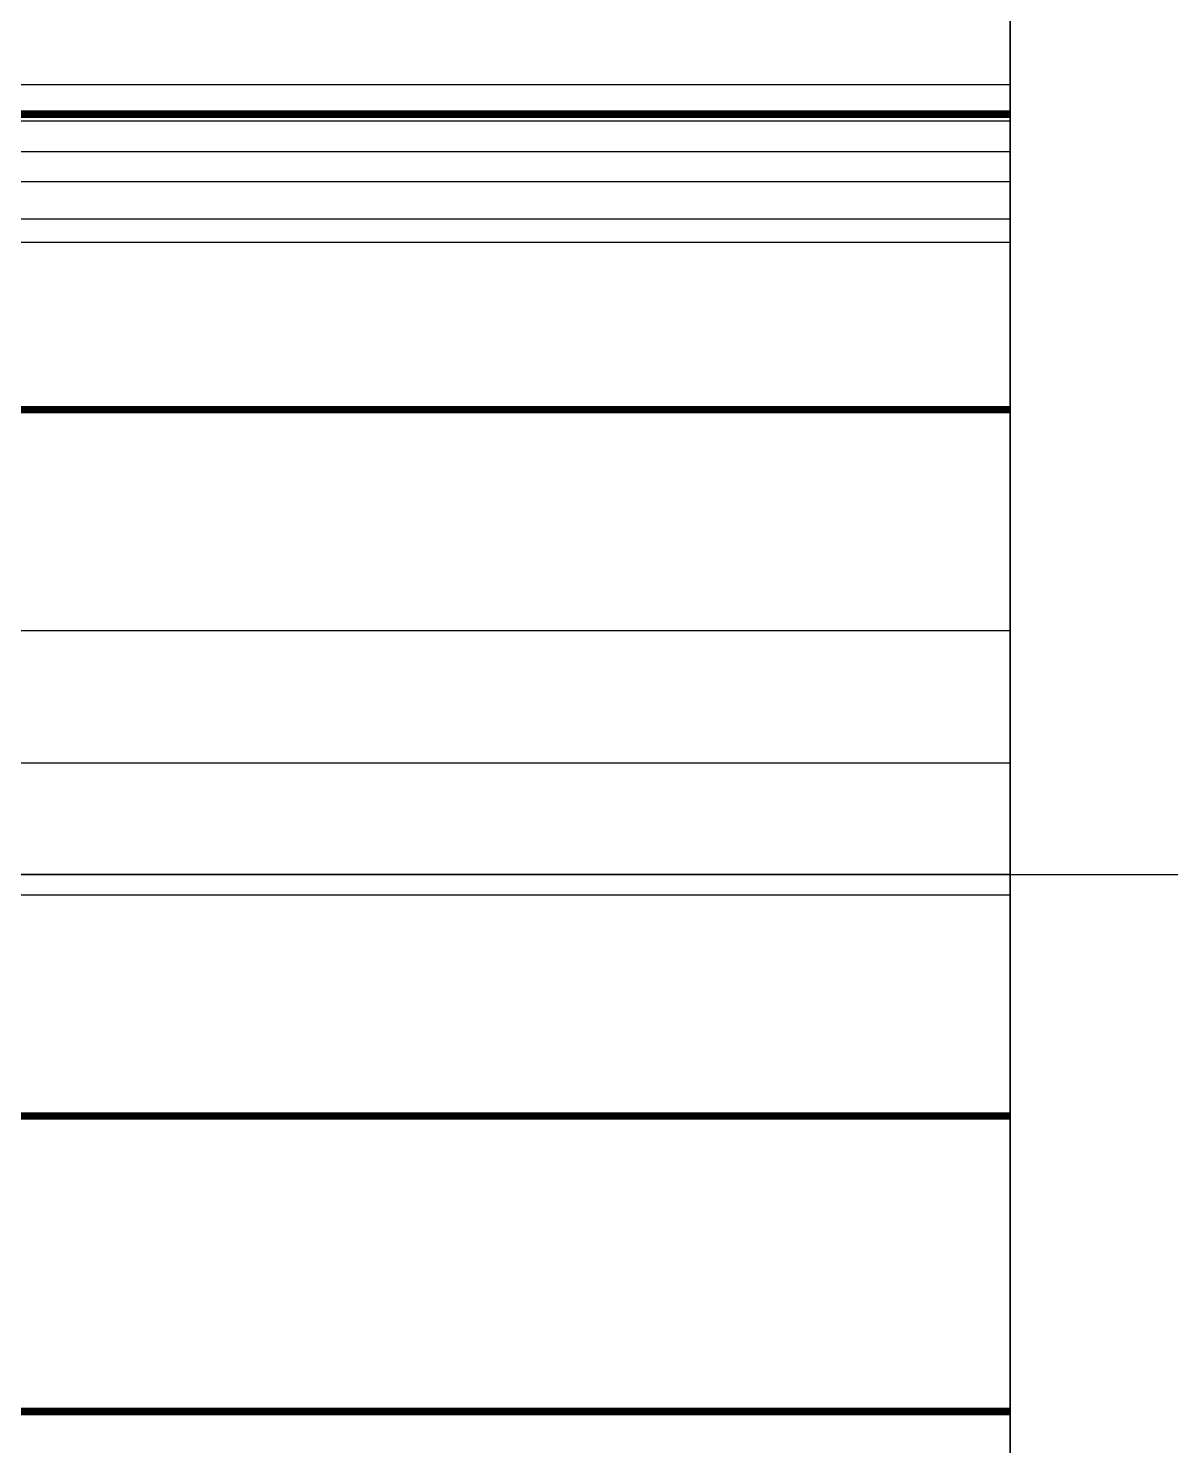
# Model space of a CAD drawing. Header units: millimetres. Extents: x -85 to 1059, y -155 to 155.
# Drawn here: x 1003.943 to 1007.5, y -1.778 to 2.637 of the extents above; entities that cross this region are included whole.
import ezdxf

# ---------------------------------------------------------------- set-up
doc = ezdxf.new("R2010")
doc.units = ezdxf.units.MM
doc.header["$MEASUREMENT"] = 0
doc.layers.add('Default', color=7, linetype='Continuous', true_color=0x000000)

msp = doc.modelspace()

# ---------------------------------------------------------------- linework, layer by layer
at = {"layer": 'Default'}
for p, q in [((1007, 0.0018, -139.9997), (1007, 0.0018, -124.9994)), ((1007, 0.0018, -28.3329), (1007, 0.0018, -11.0999)), ((1007, 0.0018, 11.1001), (1007, 0.0018, 28.3099)), ((1007, 0.0018, 125.0004), (1007, 0.0018, 140.0004)), ((1007, 0, 11), (1007, 0, 6)), ((1007, 0, -6), (1007, 0, -11))]:
    msp.add_line(p, q, dxfattribs=at)
for points, degree, knots in [([(1007, 0.3488, 139.7504), (1007, -76.9709, 139.7504), (1007, -139.6511, 77.0702), (1007, -139.6511, -0.2498), (1007, -139.6511, -77.5699), (1007, -76.9709, -140.2497), (1007, 0.3488, -140.2497), (1007, 77.6689, -140.2497), (1007, 140.349, -77.5699), (1007, 140.349, -0.2498), (1007, 140.349, 77.0702), (1007, 77.6689, 139.7504), (1007, 0.3488, 139.7504)], 3, [20636, 20636, 20636, 20636, 20637, 20637, 20637, 20638, 20638, 20638, 20639, 20639, 20639, 20640, 20640, 20640, 20640]), ([(1007, 0.0018, 140.0004), (1007, -77.318, 140.0004), (1007, -139.9981, 77.3202), (1007, -139.9981, 0.0002), (1007, -139.9981, -77.3199), (1007, -77.318, -139.9997), (1007, 0.0018, -139.9997), (1007, 77.3215, -139.9997), (1007, 140.002, -77.3199), (1007, 140.002, 0.0002), (1007, 140.002, 77.3202), (1007, 77.3215, 140.0004), (1007, 0.0018, 140.0004)], 3, [-1, -1, -1, -1, 0, 0, 0, 1, 1, 1, 2, 2, 2, 3, 3, 3, 3]), ([(1007, 124.0322, 15.6482), (1007, 116.3332, 77.2989), (1007, 63.7379, 125.0004), (1007, 0.0019, 125.0004), (1007, -17.5054, 125.0004), (1007, -34.1724, 121.4011), (1007, -49.2988, 114.9022)], 3, [595.378082, 595.378082, 595.378082, 595.378082, 596.378082, 596.378082, 596.378082, 597.378082, 597.378082, 597.378082, 597.378082]), ([(1007, -49.627, -114.76), (1007, -34.4135, -121.3481), (1007, -17.6322, -124.9994), (1007, 0.0018, -124.9994), (1007, 63.676, -124.9994), (1007, 116.2304, -77.3892), (1007, 124.0095, -15.8252)], 3, [1200.555169, 1200.555169, 1200.555169, 1200.555169, 1201.555169, 1201.555169, 1201.555169, 1202.555169, 1202.555169, 1202.555169, 1202.555169]), ([(1007, 0.0018, 11.1001), (1007, -6.1285, 11.1001), (1007, -11.098, 6.1305), (1007, -11.098, -0.0001), (1007, -11.098, -6.1303), (1007, -6.1285, -11.0999), (1007, 0.0018, -11.0999), (1007, 6.132, -11.0999), (1007, 11.1019, -6.1303), (1007, 11.1019, -0.0001), (1007, 11.1019, 6.1305), (1007, 6.132, 11.1001), (1007, 0.0018, 11.1001)], 3, [1795.564678, 1795.564678, 1795.564678, 1795.564678, 1796.564678, 1796.564678, 1796.564678, 1797.564678, 1797.564678, 1797.564678, 1798.564678, 1798.564678, 1798.564678, 1799.564678, 1799.564678, 1799.564678, 1799.564678]), ([(1007, 2.3791, 152.7152), (1007, 2.3919, 152.7538), (1007, 2.4048, 152.7924), (1007, 2.4202, 152.8379), (1007, 2.4355, 152.8835), (1007, 2.451, 152.9293), (1007, 2.4666, 152.9752), (1007, 2.4823, 153.0209), (1007, 2.498, 153.0665), (1007, 2.5138, 153.1128), (1007, 2.5297, 153.159), (1007, 2.5458, 153.2055), (1007, 2.5618, 153.2521), (1007, 2.578, 153.2987), (1007, 2.5943, 153.3452), (1007, 2.6108, 153.3923), (1007, 2.6274, 153.4394), (1007, 2.6442, 153.4863), (1007, 2.6609, 153.5333), (1007, 2.6777, 153.5807), (1007, 2.6945, 153.6282), (1007, 2.7116, 153.6761), (1007, 2.7287, 153.7241), (1007, 2.746, 153.7719), (1007, 2.7632, 153.8197), (1007, 2.7807, 153.8681), (1007, 2.7982, 153.9164), (1007, 2.8158, 153.9645), (1007, 2.8334, 154.0127), (1007, 2.8513, 154.0616), (1007, 2.8691, 154.1104), (1007, 2.8874, 154.1594), (1007, 2.9058, 154.2085), (1007, 2.9239, 154.2573), (1007, 2.9421, 154.3062), (1007, 2.9606, 154.3558), (1007, 2.9791, 154.4053), (1007, 2.9978, 154.4551), (1007, 3.0165, 154.5048), (1007, 3.0356, 154.5547), (1007, 3.0546, 154.6047), (1007, 3.0735, 154.6549), (1007, 3.0924, 154.7052)], 2, [112, 112, 112, 113, 113, 114, 114, 115, 115, 116, 116, 117, 117, 118, 118, 119, 119, 120, 120, 121, 121, 122, 122, 123, 123, 124, 124, 125, 125, 126, 126, 127, 127, 128, 128, 129, 129, 130, 130, 131, 131, 132, 132, 133, 133, 133]), ([(1007, 3.0924, -155.2044), (1007, 3.0735, -155.1543), (1007, 3.0546, -155.1042), (1007, 3.0356, -155.0543), (1007, 3.0165, -155.0044), (1007, 2.9978, -154.9547), (1007, 2.9791, -154.9049), (1007, 2.9606, -154.8554), (1007, 2.9421, -154.8058), (1007, 2.9239, -154.7568), (1007, 2.9058, -154.7077), (1007, 2.8874, -154.6589), (1007, 2.8691, -154.61), (1007, 2.8513, -154.5611), (1007, 2.8334, -154.5123), (1007, 2.8158, -154.464), (1007, 2.7982, -154.4156), (1007, 2.7807, -154.3675), (1007, 2.7632, -154.3193), (1007, 2.746, -154.2713), (1007, 2.7287, -154.2234), (1007, 2.7116, -154.1757), (1007, 2.6945, -154.1281), (1007, 2.6777, -154.0807), (1007, 2.6609, -154.0332), (1007, 2.6442, -153.9859), (1007, 2.6274, -153.9387), (1007, 2.6108, -153.8918), (1007, 2.5943, -153.8448), (1007, 2.578, -153.7981), (1007, 2.5618, -153.7513), (1007, 2.5458, -153.7051), (1007, 2.5297, -153.6589), (1007, 2.5138, -153.6125), (1007, 2.498, -153.5661), (1007, 2.4823, -153.5203), (1007, 2.4666, -153.4744), (1007, 2.451, -153.4287), (1007, 2.4355, -153.383), (1007, 2.4202, -153.3375), (1007, 2.4048, -153.292), (1007, 2.3919, -153.2536), (1007, 2.3791, -153.2151)], 2, [10321, 10321, 10321, 10322, 10322, 10323, 10323, 10324, 10324, 10325, 10325, 10326, 10326, 10327, 10327, 10328, 10328, 10329, 10329, 10330, 10330, 10331, 10331, 10332, 10332, 10333, 10333, 10334, 10334, 10335, 10335, 10336, 10336, 10337, 10337, 10338, 10338, 10339, 10339, 10340, 10340, 10341, 10341, 10342, 10342, 10342]), ([(1007, 2.3724, -153.2), (1007, 2.3713, -153.198), (1007, 2.3702, -153.1961), (1007, 2.3694, -153.1945), (1007, 2.3685, -153.1929)], 2, [10345, 10345, 10345, 10346, 10346, 10347, 10347, 10347]), ([(1007, 2.3621, 152.6877), (1007, 2.3632, 152.6884), (1007, 2.3643, 152.6891), (1007, 2.3653, 152.6898), (1007, 2.3664, 152.6905)], 2, [104, 104, 104, 105, 105, 106, 106, 106]), ([(1007, 2.3664, -153.1901), (1007, 2.3653, -153.1894), (1007, 2.3643, -153.1887), (1007, 2.3632, -153.188), (1007, 2.3621, -153.1873)], 2, [10348, 10348, 10348, 10349, 10349, 10350, 10350, 10350]), ([(1007, 1.458, 152.6961), (1007, 1.6054, 152.6951), (1007, 1.7529, 152.694), (1007, 1.909, 152.6922), (1007, 2.0651, 152.6905), (1007, 2.2124, 152.6887), (1007, 2.3597, 152.687)], 2, [100, 100, 100, 101, 101, 102, 102, 103, 103, 103]), ([(1007, 2.3597, -153.1869), (1007, 2.2124, -153.1885), (1007, 2.0651, -153.1901), (1007, 1.909, -153.1917), (1007, 1.7529, -153.1933), (1007, 1.6054, -153.1945), (1007, 1.458, -153.1957)], 2, [10351, 10351, 10351, 10352, 10352, 10353, 10353, 10354, 10354, 10354]), ([(1007, 1.4477, 152.7057), (1007, 1.4488, 152.7042), (1007, 1.4499, 152.7028), (1007, 1.4509, 152.7014), (1007, 1.452, 152.7)], 2, [95, 95, 95, 96, 96, 97, 97, 97]), ([(1007, 1.452, -153.1996), (1007, 1.4509, -153.201), (1007, 1.4499, -153.2024), (1007, 1.4488, -153.2038), (1007, 1.4477, -153.2052)], 2, [10357, 10357, 10357, 10358, 10358, 10359, 10359, 10359]), ([(1007, 1.4435, -153.2137), (1007, 1.4426, -153.2162), (1007, 1.4417, -153.2187), (1007, 1.4407, -153.2217), (1007, 1.4396, -153.2246)], 2, [10361, 10361, 10361, 10362, 10362, 10363, 10363, 10363]), ([(1007, 0.7605, 154.7458), (1007, 0.7637, 154.7371), (1007, 0.7669, 154.7285), (1007, 0.7849, 154.6779), (1007, 0.8029, 154.6272), (1007, 0.8208, 154.577), (1007, 0.8388, 154.5267), (1007, 0.8563, 154.4768), (1007, 0.8738, 154.4269), (1007, 0.8914, 154.3773), (1007, 0.909, 154.3277), (1007, 0.9262, 154.278), (1007, 0.9433, 154.2282), (1007, 0.9605, 154.179), (1007, 0.9778, 154.1298), (1007, 0.9948, 154.0806), (1007, 1.0117, 154.0314), (1007, 1.0283, 153.9827), (1007, 1.0449, 153.934), (1007, 1.0613, 153.8855), (1007, 1.0777, 153.837), (1007, 1.0941, 153.7889), (1007, 1.1105, 153.7407), (1007, 1.1265, 153.6924), (1007, 1.1426, 153.644), (1007, 1.1586, 153.5962), (1007, 1.1747, 153.5484), (1007, 1.1904, 153.5012), (1007, 1.2061, 153.4539), (1007, 1.2216, 153.4064), (1007, 1.2371, 153.359), (1007, 1.2523, 153.3121), (1007, 1.2675, 153.2652), (1007, 1.2826, 153.2182), (1007, 1.2978, 153.1713), (1007, 1.3128, 153.1249), (1007, 1.3278, 153.0785), (1007, 1.3426, 153.0323), (1007, 1.3574, 152.9861), (1007, 1.3719, 152.9402), (1007, 1.3864, 152.8944), (1007, 1.4008, 152.8485), (1007, 1.4153, 152.8027), (1007, 1.4275, 152.7639), (1007, 1.4396, 152.7251)], 2, [69, 69, 69, 70, 70, 71, 71, 72, 72, 73, 73, 74, 74, 75, 75, 76, 76, 77, 77, 78, 78, 79, 79, 80, 80, 81, 81, 82, 82, 83, 83, 84, 84, 85, 85, 86, 86, 87, 87, 88, 88, 89, 89, 90, 90, 91, 91, 91]), ([(1007, 1.4396, -153.2246), (1007, 1.4275, -153.2635), (1007, 1.4153, -153.3023), (1007, 1.4008, -153.3481), (1007, 1.3864, -153.394), (1007, 1.3719, -153.4398), (1007, 1.3574, -153.4857), (1007, 1.3426, -153.5319), (1007, 1.3278, -153.5781), (1007, 1.3128, -153.6247), (1007, 1.2978, -153.6713), (1007, 1.2826, -153.7178), (1007, 1.2675, -153.7644), (1007, 1.2523, -153.8115), (1007, 1.2371, -153.8586), (1007, 1.2216, -153.9059), (1007, 1.2061, -153.9531), (1007, 1.1904, -154.0008), (1007, 1.1747, -154.0484), (1007, 1.1586, -154.0962), (1007, 1.1426, -154.144), (1007, 1.1265, -154.192), (1007, 1.1105, -154.2399), (1007, 1.0941, -154.2881), (1007, 1.0777, -154.3363), (1007, 1.0613, -154.3849), (1007, 1.0449, -154.4336), (1007, 1.0283, -154.4823), (1007, 1.0117, -154.531), (1007, 0.9948, -154.5802), (1007, 0.9778, -154.6294), (1007, 0.9605, -154.6786), (1007, 0.9433, -154.7278), (1007, 0.9262, -154.7774), (1007, 0.909, -154.827), (1007, 0.8914, -154.8767), (1007, 0.8738, -154.9264), (1007, 0.8563, -154.9765), (1007, 0.8388, -155.0266), (1007, 0.8208, -155.0771), (1007, 0.8029, -155.1275), (1007, 0.7849, -155.178), (1007, 0.7669, -155.2284), (1007, 0.7637, -155.2372), (1007, 0.7605, -155.2461)], 2, [10363, 10363, 10363, 10364, 10364, 10365, 10365, 10366, 10366, 10367, 10367, 10368, 10368, 10369, 10369, 10370, 10370, 10371, 10371, 10372, 10372, 10373, 10373, 10374, 10374, 10375, 10375, 10376, 10376, 10377, 10377, 10378, 10378, 10379, 10379, 10380, 10380, 10381, 10381, 10382, 10382, 10383, 10383, 10384, 10384, 10385, 10385, 10385]), ([(1007, -0.7437, 152.7194), (1007, -0.7307, 152.761), (1007, -0.7176, 152.8027), (1007, -0.7032, 152.8485), (1007, -0.6887, 152.8944), (1007, -0.6739, 152.9402), (1007, -0.6591, 152.9861), (1007, -0.6444, 153.0323), (1007, -0.6298, 153.0785), (1007, -0.615, 153.1249), (1007, -0.6001, 153.1713), (1007, -0.585, 153.2182), (1007, -0.5698, 153.2652), (1007, -0.5545, 153.3121), (1007, -0.5391, 153.359), (1007, -0.5236, 153.4064), (1007, -0.5081, 153.4539), (1007, -0.4924, 153.5012), (1007, -0.4767, 153.5484), (1007, -0.4608, 153.5962), (1007, -0.4449, 153.644), (1007, -0.4287, 153.6924), (1007, -0.4125, 153.7407), (1007, -0.3962, 153.7889), (1007, -0.38, 153.837), (1007, -0.3636, 153.8855), (1007, -0.3472, 153.934), (1007, -0.3304, 153.9827), (1007, -0.3137, 154.0314), (1007, -0.2968, 154.0806), (1007, -0.2798, 154.1298), (1007, -0.2629, 154.179), (1007, -0.246, 154.2282), (1007, -0.2287, 154.278), (1007, -0.2114, 154.3277), (1007, -0.1937, 154.3773), (1007, -0.1761, 154.4269), (1007, -0.1585, 154.4768), (1007, -0.1408, 154.5267), (1007, -0.1228, 154.577), (1007, -0.1048, 154.6272), (1007, -0.0868, 154.6779), (1007, -0.0689, 154.7285), (1007, -0.0657, 154.7371), (1007, -0.0625, 154.7458)], 2, [44, 44, 44, 45.045455, 45.045455, 46.090909, 46.090909, 47.136364, 47.136364, 48.181818, 48.181818, 49.227273, 49.227273, 50.272727, 50.272727, 51.318182, 51.318182, 52.363636, 52.363636, 53.409091, 53.409091, 54.454545, 54.454545, 55.5, 55.5, 56.545455, 56.545455, 57.590909, 57.590909, 58.636364, 58.636364, 59.681818, 59.681818, 60.727273, 60.727273, 61.772727, 61.772727, 62.818182, 62.818182, 63.863636, 63.863636, 64.909091, 64.909091, 65.954545, 65.954545, 67, 67, 67]), ([(1007, -0.0625, -155.2461), (1007, -0.0657, -155.2372), (1007, -0.0689, -155.2284), (1007, -0.0868, -155.178), (1007, -0.1048, -155.1275), (1007, -0.1228, -155.0771), (1007, -0.1408, -155.0266), (1007, -0.1585, -154.9765), (1007, -0.1761, -154.9264), (1007, -0.1937, -154.8767), (1007, -0.2114, -154.827), (1007, -0.2287, -154.7774), (1007, -0.246, -154.7278), (1007, -0.2629, -154.6786), (1007, -0.2798, -154.6294), (1007, -0.2968, -154.5802), (1007, -0.3137, -154.531), (1007, -0.3304, -154.4823), (1007, -0.3472, -154.4336), (1007, -0.3636, -154.3849), (1007, -0.38, -154.3363), (1007, -0.3962, -154.2881), (1007, -0.4125, -154.2399), (1007, -0.4287, -154.192), (1007, -0.4449, -154.144), (1007, -0.4608, -154.0962), (1007, -0.4767, -154.0484), (1007, -0.4924, -154.0008), (1007, -0.5081, -153.9531), (1007, -0.5236, -153.9059), (1007, -0.5391, -153.8586), (1007, -0.5545, -153.8115), (1007, -0.5698, -153.7644), (1007, -0.585, -153.7178), (1007, -0.6001, -153.6713), (1007, -0.615, -153.6247), (1007, -0.6298, -153.5781), (1007, -0.6444, -153.5319), (1007, -0.6591, -153.4857), (1007, -0.6739, -153.4398), (1007, -0.6887, -153.394), (1007, -0.7032, -153.3481), (1007, -0.7176, -153.3023), (1007, -0.7298, -153.2635), (1007, -0.742, -153.2246)], 2, [10387, 10387, 10387, 10388, 10388, 10389, 10389, 10390, 10390, 10391, 10391, 10392, 10392, 10393, 10393, 10394, 10394, 10395, 10395, 10396, 10396, 10397, 10397, 10398, 10398, 10399, 10399, 10400, 10400, 10401, 10401, 10402, 10402, 10403, 10403, 10404, 10404, 10405, 10405, 10406, 10406, 10407, 10407, 10408, 10408, 10409, 10409, 10409]), ([(1007, -0.754, 152.7), (1007, -0.7529, 152.7014), (1007, -0.7518, 152.7028), (1007, -0.7508, 152.7042), (1007, -0.7497, 152.7057)], 2, [39, 39, 39, 40, 40, 41, 41, 41]), ([(1007, -0.7497, -153.2052), (1007, -0.7508, -153.2038), (1007, -0.7518, -153.2024), (1007, -0.7529, -153.201), (1007, -0.754, -153.1996)], 2, [10413, 10413, 10413, 10414, 10414, 10415, 10415, 10415]), ([(1007, -1.6616, 152.687), (1007, -1.5142, 152.6887), (1007, -1.3667, 152.6905), (1007, -1.211, 152.6922), (1007, -1.0552, 152.694), (1007, -0.9079, 152.6951), (1007, -0.7607, 152.6961)], 2, [33, 33, 33, 34, 34, 35, 35, 36, 36, 36]), ([(1007, -0.7607, -153.1957), (1007, -0.9079, -153.1945), (1007, -1.0552, -153.1933), (1007, -1.211, -153.1917), (1007, -1.3667, -153.1901), (1007, -1.5142, -153.1885), (1007, -1.6616, -153.1869)], 2, [10418, 10418, 10418, 10419, 10419, 10420, 10420, 10421, 10421, 10421]), ([(1007, -1.6789, 152.7099), (1007, -1.6779, 152.7074), (1007, -1.6768, 152.7049), (1007, -1.6758, 152.7025), (1007, -1.6747, 152.7)], 2, [25, 25, 25, 26, 26, 27, 27, 27]), ([(1007, -2.4011, 154.7225), (1007, -2.3979, 154.7138), (1007, -2.3947, 154.7052), (1007, -2.3755, 154.6549), (1007, -2.3563, 154.6047), (1007, -2.3374, 154.5547), (1007, -2.3185, 154.5048), (1007, -2.2998, 154.4551), (1007, -2.2811, 154.4053), (1007, -2.2626, 154.3558), (1007, -2.2441, 154.3062), (1007, -2.2257, 154.2573), (1007, -2.2074, 154.2085), (1007, -2.1896, 154.1594), (1007, -2.1718, 154.1104), (1007, -2.1538, 154.0616), (1007, -2.1358, 154.0127), (1007, -2.118, 153.9645), (1007, -2.1002, 153.9164), (1007, -2.0829, 153.8681), (1007, -2.0656, 153.8197), (1007, -2.0481, 153.7719), (1007, -2.0307, 153.7241), (1007, -2.0137, 153.6761), (1007, -1.9968, 153.6282), (1007, -1.9799, 153.5807), (1007, -1.9629, 153.5333), (1007, -1.9463, 153.4863), (1007, -1.9298, 153.4394), (1007, -1.9132, 153.3923), (1007, -1.8966, 153.3452), (1007, -1.8804, 153.2987), (1007, -1.8641, 153.2521), (1007, -1.8481, 153.2055), (1007, -1.832, 153.159), (1007, -1.8162, 153.1128), (1007, -1.8003, 153.0665), (1007, -1.7844, 153.0209), (1007, -1.7685, 152.9752), (1007, -1.753, 152.9293), (1007, -1.7375, 152.8835), (1007, -1.7221, 152.8379), (1007, -1.7068, 152.7924), (1007, -1.6939, 152.7538), (1007, -1.6811, 152.7152)], 2, [2, 2, 2, 3, 3, 4, 4, 5, 5, 6, 6, 7, 7, 8, 8, 9, 9, 10, 10, 11, 11, 12, 12, 13, 13, 14, 14, 15, 15, 16, 16, 17, 17, 18, 18, 19, 19, 20, 20, 21, 21, 22, 22, 23, 23, 24, 24, 24]), ([(1007, -1.6811, -153.2151), (1007, -1.6939, -153.2536), (1007, -1.7068, -153.292), (1007, -1.7221, -153.3375), (1007, -1.7375, -153.383), (1007, -1.753, -153.4287), (1007, -1.7685, -153.4744), (1007, -1.7844, -153.5203), (1007, -1.8003, -153.5661), (1007, -1.8162, -153.6125), (1007, -1.832, -153.6589), (1007, -1.8481, -153.7051), (1007, -1.8641, -153.7513), (1007, -1.8804, -153.7981), (1007, -1.8966, -153.8448), (1007, -1.9132, -153.8918), (1007, -1.9298, -153.9387), (1007, -1.9463, -153.9859), (1007, -1.9629, -154.0332), (1007, -1.9799, -154.0807), (1007, -1.9968, -154.1281), (1007, -2.0137, -154.1757), (1007, -2.0307, -154.2234), (1007, -2.0481, -154.2713), (1007, -2.0656, -154.3193), (1007, -2.0829, -154.3675), (1007, -2.1002, -154.4156), (1007, -2.118, -154.464), (1007, -2.1358, -154.5123), (1007, -2.1538, -154.5611), (1007, -2.1718, -154.61), (1007, -2.1896, -154.6589), (1007, -2.2074, -154.7077), (1007, -2.2257, -154.7568), (1007, -2.2441, -154.8058), (1007, -2.2626, -154.8554), (1007, -2.2811, -154.9049), (1007, -2.2998, -154.9547), (1007, -2.3185, -155.0044), (1007, -2.3374, -155.0543), (1007, -2.3563, -155.1042), (1007, -2.3755, -155.1543), (1007, -2.3947, -155.2044), (1007, -2.3979, -155.2131), (1007, -2.4011, -155.2217)], 2, [10430, 10430, 10430, 10431, 10431, 10432, 10432, 10433, 10433, 10434, 10434, 10435, 10435, 10436, 10436, 10437, 10437, 10438, 10438, 10439, 10439, 10440, 10440, 10441, 10441, 10442, 10442, 10443, 10443, 10444, 10444, 10445, 10445, 10446, 10446, 10447, 10447, 10448, 10448, 10449, 10449, 10450, 10450, 10451, 10451, 10452, 10452, 10452])]:
    msp.add_open_spline(points, degree=degree, knots=knots, dxfattribs=at)
for points, degree in [([(1007, 2.4611, 24.8821), (1007, 9.479, 24.1967), (1007, 15.6462, 20.61), (1007, 19.7476, 15.337)], 3), ([(1007, 19.5012, -15.645), (1007, 15.379, -20.7761), (1007, 9.2738, -24.2467), (1007, 2.3477, -24.8909)], 3), ([(1007, 2.4611, 24.8821), (998, 2.4611, 24.8821), (989, 2.4611, 24.8821)], 2), ([(1007, 2.0431, 24.7742), (1007, 2.1824, 24.8101), (1007, 2.3218, 24.8461), (1007, 2.4611, 24.8821)], 3), ([(1007, 2.3477, -24.8909), (998, 2.3477, -24.8909), (989, 2.3477, -24.8909)], 2), ([(1007, 2.3791, 152.7152), (1003.75, 2.3791, 152.7152), (1000.5, 2.3791, 152.7152)], 2), ([(1007, 2.3791, -153.2151), (1003.75, 2.3791, -153.2151), (1000.5, 2.3791, -153.2151)], 2), ([(1007, 2.377, 152.7099), (1003.75, 2.377, 152.7099), (1000.5, 2.377, 152.7099)], 2), ([(1007, 2.377, -153.2095), (1003.75, 2.377, -153.2095), (1000.5, 2.377, -153.2095)], 2), ([(1007, 2.3748, 152.7049), (1003.75, 2.3748, 152.7049), (1000.5, 2.3748, 152.7049)], 2), ([(1007, 2.3748, -153.2042), (1003.75, 2.3748, -153.2042), (1000.5, 2.3748, -153.2042)], 2), ([(1007, 2.3724, 152.7), (1003.75, 2.3724, 152.7), (1000.5, 2.3724, 152.7)], 2), ([(1007, 2.3724, -153.2), (1003.75, 2.3724, -153.2), (1000.5, 2.3724, -153.2)], 2), ([(1007, 2.3702, 152.6968), (1003.75, 2.3702, 152.6968), (1000.5, 2.3702, 152.6968)], 2), ([(1007, 2.3685, 152.6933), (1003.75, 2.3685, 152.6933), (1000.5, 2.3685, 152.6933)], 2), ([(1007, 2.3685, -153.1929), (1003.75, 2.3685, -153.1929), (1000.5, 2.3685, -153.1929)], 2), ([(1007, 2.3664, 152.6905), (1003.75, 2.3664, 152.6905), (1000.5, 2.3664, 152.6905)], 2), ([(1007, 2.3664, -153.1901), (1003.75, 2.3664, -153.1901), (1000.5, 2.3664, -153.1901)], 2), ([(1007, 2.3621, 152.6877), (1003.75, 2.3621, 152.6877), (1000.5, 2.3621, 152.6877)], 2), ([(1007, 2.3621, -153.1873), (1003.75, 2.3621, -153.1873), (1000.5, 2.3621, -153.1873)], 2), ([(1007, 2.3597, 152.687), (1003.75, 2.3597, 152.687), (1000.5, 2.3597, 152.687)], 2), ([(1007, 2.3597, -153.1869), (1003.75, 2.3597, -153.1869), (1000.5, 2.3597, -153.1869)], 2), ([(1007, 2.377, 152.7099), (1007, 2.378, 152.7125), (1007, 2.3791, 152.7152)], 2), ([(1007, 2.3791, -153.2151), (1007, 2.378, -153.2123), (1007, 2.377, -153.2095)], 2), ([(1007, 2.3748, 152.7049), (1007, 2.3759, 152.7074), (1007, 2.377, 152.7099)], 2), ([(1007, 2.377, -153.2095), (1007, 2.3759, -153.2068), (1007, 2.3748, -153.2042)], 2), ([(1007, 2.3724, 152.7), (1007, 2.3736, 152.7025), (1007, 2.3748, 152.7049)], 2), ([(1007, 2.3748, -153.2042), (1007, 2.3736, -153.2021), (1007, 2.3724, -153.2)], 2), ([(1007, 2.3702, 152.6968), (1007, 2.3713, 152.6984), (1007, 2.3724, 152.7)], 2), ([(1007, 2.3685, 152.6933), (1007, 2.3694, 152.6951), (1007, 2.3702, 152.6968)], 2), ([(1007, 2.3664, 152.6905), (1007, 2.3674, 152.6919), (1007, 2.3685, 152.6933)], 2), ([(1007, 2.3685, -153.1929), (1007, 2.3674, -153.1915), (1007, 2.3664, -153.1901)], 2), ([(1007, 2.3597, 152.687), (1007, 2.3609, 152.6873), (1007, 2.3621, 152.6877)], 2), ([(1007, 2.3621, -153.1873), (1007, 2.3609, -153.1871), (1007, 2.3597, -153.1869)], 2), ([(1007, 2.3477, -24.8909), (1007, 2.2219, -24.9017), (1007, 2.0961, -24.9126), (1007, 1.9703, -24.9234)], 3), ([(1007, 2.2521, 24.8281), (998, 2.2521, 24.8281), (989, 2.2521, 24.8281)], 2), ([(1007, 2.159, -24.9071), (998, 2.159, -24.9071), (989, 2.159, -24.9071)], 2), ([(1007, 2.0431, 24.7742), (998, 2.0431, 24.7742), (989, 2.0431, 24.7742)], 2), ([(1007, -49.8544, 114.6626), (1007, -32.5552, 84.6998), (1007, -15.2561, 54.737), (1007, 2.0431, 24.7742)], 3), ([(1007, 1.9703, -24.9234), (998, 1.9703, -24.9234), (989, 1.9703, -24.9234)], 2), ([(1007, 1.9703, -24.9234), (1007, -15.2051, -54.6721), (1007, -32.3804, -84.4208), (1007, -49.5558, -114.1694)], 3), ([(1007, 1.458, 152.6961), (1003.75, 1.458, 152.6961), (1000.5, 1.458, 152.6961)], 2), ([(1007, 1.458, -153.1957), (1003.75, 1.458, -153.1957), (1000.5, 1.458, -153.1957)], 2), ([(1007, 1.4562, 152.6968), (1007, 1.4571, 152.6965), (1007, 1.458, 152.6961)], 2), ([(1007, 1.458, -153.1957), (1007, 1.4571, -153.1961), (1007, 1.4562, -153.1964)], 2), ([(1007, 1.4562, 152.6968), (1003.75, 1.4562, 152.6968), (1000.5, 1.4562, 152.6968)], 2), ([(1007, 1.4562, -153.1964), (1003.75, 1.4562, -153.1964), (1000.5, 1.4562, -153.1964)], 2), ([(1007, 1.4541, 152.6982), (1003.75, 1.4541, 152.6982), (1000.5, 1.4541, 152.6982)], 2), ([(1007, 1.4541, -153.1978), (1003.75, 1.4541, -153.1978), (1000.5, 1.4541, -153.1978)], 2), ([(1007, 1.452, 152.7), (1003.75, 1.452, 152.7), (1000.5, 1.452, 152.7)], 2), ([(1007, 1.452, -153.1996), (1003.75, 1.452, -153.1996), (1000.5, 1.452, -153.1996)], 2), ([(1007, 1.4477, 152.7057), (1003.75, 1.4477, 152.7057), (1000.5, 1.4477, 152.7057)], 2), ([(1007, 1.4477, -153.2052), (1003.75, 1.4477, -153.2052), (1000.5, 1.4477, -153.2052)], 2), ([(1007, 1.4456, 152.7099), (1003.75, 1.4456, 152.7099), (1000.5, 1.4456, 152.7099)], 2), ([(1007, 1.4456, -153.2091), (1003.75, 1.4456, -153.2091), (1000.5, 1.4456, -153.2091)], 2), ([(1007, 1.4435, 152.7138), (1003.75, 1.4435, 152.7138), (1000.5, 1.4435, 152.7138)], 2), ([(1007, 1.4435, -153.2137), (1003.75, 1.4435, -153.2137), (1000.5, 1.4435, -153.2137)], 2), ([(1007, 1.4417, 152.7194), (1003.75, 1.4417, 152.7194), (1000.5, 1.4417, 152.7194)], 2), ([(1007, 1.4396, 152.7251), (1003.75, 1.4396, 152.7251), (1000.5, 1.4396, 152.7251)], 2), ([(1007, 1.4396, -153.2246), (1003.75, 1.4396, -153.2246), (1000.5, 1.4396, -153.2246)], 2), ([(1007, 1.4541, 152.6982), (1007, 1.4551, 152.6975), (1007, 1.4562, 152.6968)], 2), ([(1007, 1.4562, -153.1964), (1007, 1.4551, -153.1971), (1007, 1.4541, -153.1978)], 2), ([(1007, 1.452, 152.7), (1007, 1.453, 152.6991), (1007, 1.4541, 152.6982)], 2), ([(1007, 1.4541, -153.1978), (1007, 1.453, -153.1987), (1007, 1.452, -153.1996)], 2), ([(1007, 1.4456, 152.7099), (1007, 1.4467, 152.7078), (1007, 1.4477, 152.7057)], 2), ([(1007, 1.4477, -153.2052), (1007, 1.4467, -153.2072), (1007, 1.4456, -153.2091)], 2), ([(1007, 1.4435, 152.7138), (1007, 1.4446, 152.7118), (1007, 1.4456, 152.7099)], 2), ([(1007, 1.4456, -153.2091), (1007, 1.4446, -153.2114), (1007, 1.4435, -153.2137)], 2), ([(1007, 1.4417, 152.7194), (1007, 1.4426, 152.7166), (1007, 1.4435, 152.7138)], 2), ([(1007, 1.4396, 152.7251), (1007, 1.4407, 152.7222), (1007, 1.4417, 152.7194)], 2), ([(1007, 0.7605, 154.7458), (1003.75, 0.7605, 154.7458), (1000.5, 0.7605, 154.7458)], 2), ([(1007, 0.7605, -155.2461), (1003.75, 0.7605, -155.2461), (1000.5, 0.7605, -155.2461)], 2), ([(1007, 0.3488, 154.75), (1007, 0.5547, 154.7479), (1007, 0.7605, 154.7458)], 2), ([(1007, 0.7605, -155.2461), (1007, 0.5547, -155.248), (1007, 0.3488, -155.2499)], 2), ([(1007, 0.3488, 154.75), (1003.75, 0.3488, 154.75), (1000.5, 0.3488, 154.75)], 2), ([(1007, 0.3488, -155.2499), (1003.75, 0.3488, -155.2499), (1000.5, 0.3488, -155.2499)], 2), ([(1007, 0.3488, 139.7504), (1003.75, 0.3488, 139.7504), (1000.5, 0.3488, 139.7504)], 2), ([(1007, -0.0625, 154.7458), (1007, 0.1432, 154.7479), (1007, 0.3488, 154.75)], 2), ([(1007, 0.3488, -155.2499), (1007, 0.1432, -155.248), (1007, -0.0625, -155.2461)], 2), ([(1039, 0, -6), (495.5, 0, -6), (-48, 0, -6)], 2), ([(1007, 0, -11), (991, 0, -11), (975, 0, -11)], 2), ([(1007, 0, -6), (991, 0, -6), (975, 0, -6)], 2), ([(1007, 0, 11), (991, 0, 11), (975, 0, 11)], 2), ([(1007, 0, 6), (991, 0, 6), (975, 0, 6)], 2), ([(1007, 0.0019, 125.0004), (998, 0.0019, 125.0004), (989, 0.0019, 125.0004)], 2), ([(1007, 0.0018, 11.1001), (998, 0.0018, 11.1001), (989, 0.0018, 11.1001)], 2), ([(1007, 0.0018, -124.9994), (998, 0.0018, -124.9994), (989, 0.0018, -124.9994)], 2), ([(1007, 0.0018, -11.0999), (998, 0.0018, -11.0999), (989, 0.0018, -11.0999)], 2), ([(1007, 0.0018, 140.0004), (1003.75, 0.0018, 140.0004), (1000.5, 0.0018, 140.0004)], 2), ([(1007, 0.0018, -139.9997), (1003.75, 0.0018, -139.9997), (1000.5, 0.0018, -139.9997)], 2), ([(1007, -0.0625, 154.7458), (1003.75, -0.0625, 154.7458), (1000.5, -0.0625, 154.7458)], 2), ([(1007, -0.0625, -155.2461), (1003.75, -0.0625, -155.2461), (1000.5, -0.0625, -155.2461)], 2), ([(1007, -0.742, -153.2246), (1003.75, -0.742, -153.2246), (1000.5, -0.742, -153.2246)], 2), ([(1007, -0.7437, 152.7194), (1003.75, -0.7437, 152.7194), (1000.5, -0.7437, 152.7194)], 2), ([(1007, -0.7437, -153.2187), (1003.75, -0.7437, -153.2187), (1000.5, -0.7437, -153.2187)], 2), ([(1007, -0.7458, 152.7138), (1003.75, -0.7458, 152.7138), (1000.5, -0.7458, 152.7138)], 2), ([(1007, -0.7458, -153.2137), (1003.75, -0.7458, -153.2137), (1000.5, -0.7458, -153.2137)], 2), ([(1007, -0.7476, 152.7099), (1003.75, -0.7476, 152.7099), (1000.5, -0.7476, 152.7099)], 2), ([(1007, -0.7476, -153.2091), (1003.75, -0.7476, -153.2091), (1000.5, -0.7476, -153.2091)], 2), ([(1007, -0.7497, 152.7057), (1003.75, -0.7497, 152.7057), (1000.5, -0.7497, 152.7057)], 2), ([(1007, -0.7497, -153.2052), (1003.75, -0.7497, -153.2052), (1000.5, -0.7497, -153.2052)], 2), ([(1007, -0.742, -153.2246), (1007, -0.7428, -153.2217), (1007, -0.7437, -153.2187)], 2), ([(1007, -0.7458, 152.7138), (1007, -0.7448, 152.7166), (1007, -0.7437, 152.7194)], 2), ([(1007, -0.7437, -153.2187), (1007, -0.7448, -153.2162), (1007, -0.7458, -153.2137)], 2), ([(1007, -0.7476, 152.7099), (1007, -0.7467, 152.7118), (1007, -0.7458, 152.7138)], 2), ([(1007, -0.7458, -153.2137), (1007, -0.7467, -153.2114), (1007, -0.7476, -153.2091)], 2), ([(1007, -0.7497, 152.7057), (1007, -0.7487, 152.7078), (1007, -0.7476, 152.7099)], 2), ([(1007, -0.7476, -153.2091), (1007, -0.7487, -153.2072), (1007, -0.7497, -153.2052)], 2), ([(1007, -0.754, 152.7), (1003.75, -0.754, 152.7), (1000.5, -0.754, 152.7)], 2), ([(1007, -0.754, -153.1996), (1003.75, -0.754, -153.1996), (1000.5, -0.754, -153.1996)], 2), ([(1007, -0.7561, 152.6982), (1003.75, -0.7561, 152.6982), (1000.5, -0.7561, 152.6982)], 2), ([(1007, -0.7561, -153.1978), (1003.75, -0.7561, -153.1978), (1000.5, -0.7561, -153.1978)], 2), ([(1007, -0.7585, 152.6968), (1003.75, -0.7585, 152.6968), (1000.5, -0.7585, 152.6968)], 2), ([(1007, -0.7585, -153.1964), (1003.75, -0.7585, -153.1964), (1000.5, -0.7585, -153.1964)], 2), ([(1007, -0.7607, 152.6961), (1003.75, -0.7607, 152.6961), (1000.5, -0.7607, 152.6961)], 2), ([(1007, -0.7607, -153.1957), (1003.75, -0.7607, -153.1957), (1000.5, -0.7607, -153.1957)], 2), ([(1007, -0.7561, 152.6982), (1007, -0.755, 152.6991), (1007, -0.754, 152.7)], 2), ([(1007, -0.754, -153.1996), (1007, -0.755, -153.1987), (1007, -0.7561, -153.1978)], 2), ([(1007, -0.7585, 152.6968), (1007, -0.7573, 152.6975), (1007, -0.7561, 152.6982)], 2), ([(1007, -0.7561, -153.1978), (1007, -0.7573, -153.1971), (1007, -0.7585, -153.1964)], 2), ([(1007, -0.7607, 152.6961), (1007, -0.7596, 152.6965), (1007, -0.7585, 152.6968)], 2), ([(1007, -0.7585, -153.1964), (1007, -0.7596, -153.1961), (1007, -0.7607, -153.1957)], 2), ([(1007, -1.6616, 152.687), (1003.75, -1.6616, 152.687), (1000.5, -1.6616, 152.687)], 2), ([(1007, -1.6616, -153.1869), (1003.75, -1.6616, -153.1869), (1000.5, -1.6616, -153.1869)], 2), ([(1007, -1.6638, 152.6877), (1003.75, -1.6638, 152.6877), (1000.5, -1.6638, 152.6877)], 2), ([(1007, -1.6638, -153.1873), (1003.75, -1.6638, -153.1873), (1000.5, -1.6638, -153.1873)], 2), ([(1007, -1.6659, 152.6891), (1003.75, -1.6659, 152.6891), (1000.5, -1.6659, 152.6891)], 2), ([(1007, -1.6659, -153.1887), (1003.75, -1.6659, -153.1887), (1000.5, -1.6659, -153.1887)], 2), ([(1007, -1.6684, 152.6905), (1003.75, -1.6684, 152.6905), (1000.5, -1.6684, 152.6905)], 2), ([(1007, -1.6684, -153.1901), (1003.75, -1.6684, -153.1901), (1000.5, -1.6684, -153.1901)], 2), ([(1007, -1.6705, 152.6933), (1003.75, -1.6705, 152.6933), (1000.5, -1.6705, 152.6933)], 2), ([(1007, -1.6705, -153.1929), (1003.75, -1.6705, -153.1929), (1000.5, -1.6705, -153.1929)], 2), ([(1007, -1.6729, 152.6968), (1003.75, -1.6729, 152.6968), (1000.5, -1.6729, 152.6968)], 2), ([(1007, -1.6729, -153.1961), (1003.75, -1.6729, -153.1961), (1000.5, -1.6729, -153.1961)], 2), ([(1007, -1.6747, 152.7), (1003.75, -1.6747, 152.7), (1000.5, -1.6747, 152.7)], 2), ([(1007, -1.6747, -153.2), (1003.75, -1.6747, -153.2), (1000.5, -1.6747, -153.2)], 2), ([(1007, -1.6768, -153.2042), (1003.75, -1.6768, -153.2042), (1000.5, -1.6768, -153.2042)], 2), ([(1007, -1.6638, 152.6877), (1007, -1.6627, 152.6873), (1007, -1.6616, 152.687)], 2), ([(1007, -1.6616, -153.1869), (1007, -1.6627, -153.1871), (1007, -1.6638, -153.1873)], 2), ([(1007, -1.6659, 152.6891), (1007, -1.6648, 152.6884), (1007, -1.6638, 152.6877)], 2), ([(1007, -1.6638, -153.1873), (1007, -1.6648, -153.188), (1007, -1.6659, -153.1887)], 2), ([(1007, -1.6684, 152.6905), (1007, -1.6671, 152.6898), (1007, -1.6659, 152.6891)], 2), ([(1007, -1.6659, -153.1887), (1007, -1.6671, -153.1894), (1007, -1.6684, -153.1901)], 2), ([(1007, -1.6705, 152.6933), (1007, -1.6694, 152.6919), (1007, -1.6684, 152.6905)], 2), ([(1007, -1.6684, -153.1901), (1007, -1.6694, -153.1915), (1007, -1.6705, -153.1929)], 2), ([(1007, -1.6729, 152.6968), (1007, -1.6717, 152.6951), (1007, -1.6705, 152.6933)], 2), ([(1007, -1.6705, -153.1929), (1007, -1.6717, -153.1945), (1007, -1.6729, -153.1961)], 2), ([(1007, -1.6747, 152.7), (1007, -1.6738, 152.6984), (1007, -1.6729, 152.6968)], 2), ([(1007, -1.6729, -153.1961), (1007, -1.6738, -153.198), (1007, -1.6747, -153.2)], 2), ([(1007, -1.6747, -153.2), (1007, -1.6758, -153.2021), (1007, -1.6768, -153.2042)], 2), ([(1007, -1.6768, -153.2042), (1007, -1.6779, -153.2068), (1007, -1.6789, -153.2095)], 2), ([(1007, -1.6789, 152.7099), (1003.75, -1.6789, 152.7099), (1000.5, -1.6789, 152.7099)], 2), ([(1007, -1.6789, -153.2095), (1003.75, -1.6789, -153.2095), (1000.5, -1.6789, -153.2095)], 2), ([(1007, -1.6811, 152.7152), (1003.75, -1.6811, 152.7152), (1000.5, -1.6811, 152.7152)], 2), ([(1007, -1.6811, -153.2151), (1003.75, -1.6811, -153.2151), (1000.5, -1.6811, -153.2151)], 2), ([(1007, -1.6811, 152.7152), (1007, -1.68, 152.7125), (1007, -1.6789, 152.7099)], 2), ([(1007, -1.6789, -153.2095), (1007, -1.68, -153.2123), (1007, -1.6811, -153.2151)], 2)]:
    msp.add_open_spline(points, degree=degree, dxfattribs=at)
for points, knots in [([(1007, 0, -11), (1007, -11, -11), (1007, -11), (1007, -11, 11), (1007, 0, 11), (1007, 11, 11), (1007, 11), (1007, 11, -11), (1007, 0, -11)], [0, 0, 0, 17.27876, 17.27876, 34.557519, 34.557519, 51.836279, 51.836279, 69.115038, 69.115038, 69.115038]), ([(1007, 0, -6), (1007, -6, -6), (1007, -6), (1007, -6, 6), (1007, 0, 6), (1007, 6, 6), (1007, 6), (1007, 6, -6), (1007, 0, -6)], [0, 0, 0, 9.424778, 9.424778, 18.849556, 18.849556, 28.274334, 28.274334, 37.699112, 37.699112, 37.699112])]:
    msp.add_rational_spline(points, [1, 0.707106781187, 1, 0.707106781187, 1, 0.707106781187, 1, 0.707106781187, 1], degree=2, knots=knots, dxfattribs=at)

doc.saveas('drawing.dxf')
